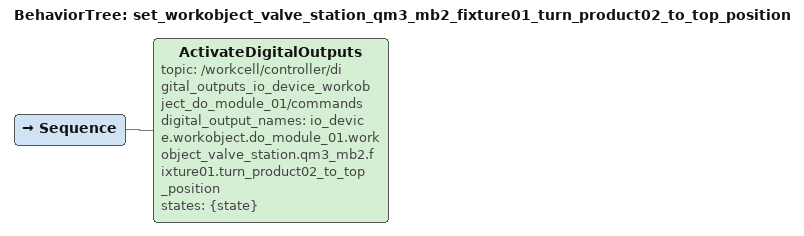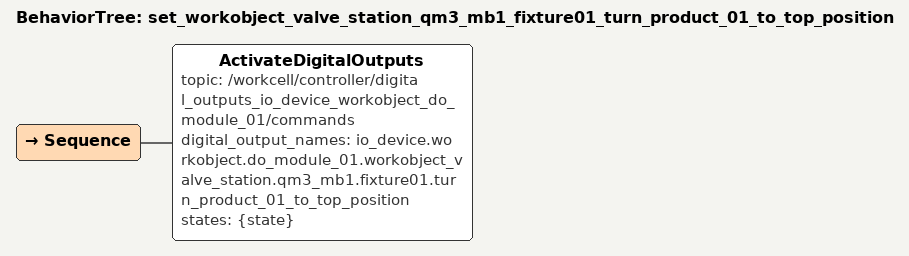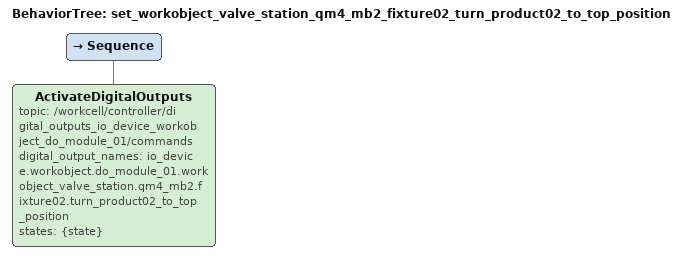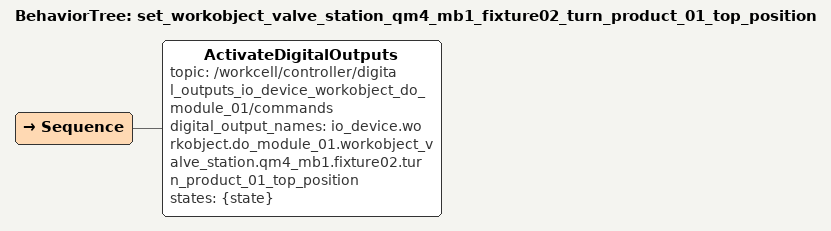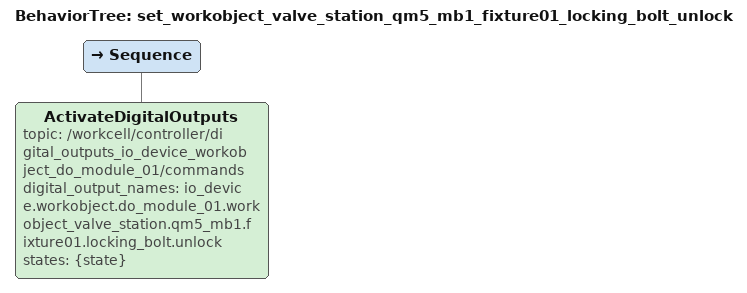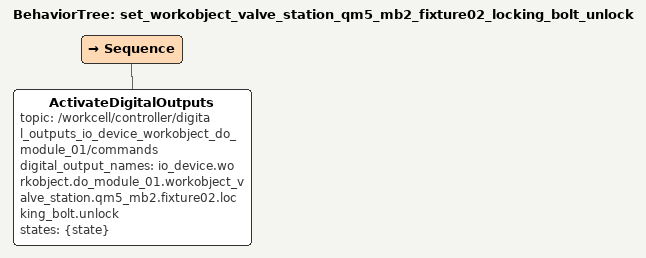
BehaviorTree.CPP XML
<?xml version='1.0' encoding='UTF-8'?>
<root BTCPP_format="4" main_tree_to_execute="set_workobject_valve_station_qm3_mb2_fixture01_turn_product02_to_top_position">
  <BehaviorTree ID="set_workobject_valve_station_qm3_mb2_fixture01_turn_product02_to_top_position">
    <Sequence>
      <ActivateDigitalOutputs topic="/workcell/controller/digital_outputs_io_device_workobject_do_module_01/commands" digital_output_names="io_device.workobject.do_module_01.workobject_valve_station.qm3_mb2.fixture01.turn_product02_to_top_position" states="{state}"/>
    </Sequence>
  </BehaviorTree>
  <BehaviorTree ID="set_workobject_valve_station_qm3_mb1_fixture01_turn_product_01_to_top_position">
    <Sequence>
      <ActivateDigitalOutputs topic="/workcell/controller/digital_outputs_io_device_workobject_do_module_01/commands" digital_output_names="io_device.workobject.do_module_01.workobject_valve_station.qm3_mb1.fixture01.turn_product_01_to_top_position" states="{state}"/>
    </Sequence>
  </BehaviorTree>
  <BehaviorTree ID="set_workobject_valve_station_qm4_mb2_fixture02_turn_product02_to_top_position">
    <Sequence>
      <ActivateDigitalOutputs topic="/workcell/controller/digital_outputs_io_device_workobject_do_module_01/commands" digital_output_names="io_device.workobject.do_module_01.workobject_valve_station.qm4_mb2.fixture02.turn_product02_to_top_position" states="{state}"/>
    </Sequence>
  </BehaviorTree>
  <BehaviorTree ID="set_workobject_valve_station_qm4_mb1_fixture02_turn_product_01_top_position">
    <Sequence>
      <ActivateDigitalOutputs topic="/workcell/controller/digital_outputs_io_device_workobject_do_module_01/commands" digital_output_names="io_device.workobject.do_module_01.workobject_valve_station.qm4_mb1.fixture02.turn_product_01_top_position" states="{state}"/>
    </Sequence>
  </BehaviorTree>
  <BehaviorTree ID="set_workobject_valve_station_qm5_mb1_fixture01_locking_bolt_unlock">
    <Sequence>
      <ActivateDigitalOutputs topic="/workcell/controller/digital_outputs_io_device_workobject_do_module_01/commands" digital_output_names="io_device.workobject.do_module_01.workobject_valve_station.qm5_mb1.fixture01.locking_bolt.unlock" states="{state}"/>
    </Sequence>
  </BehaviorTree>
  <BehaviorTree ID="set_workobject_valve_station_qm5_mb2_fixture02_locking_bolt_unlock">
    <Sequence>
      <ActivateDigitalOutputs topic="/workcell/controller/digital_outputs_io_device_workobject_do_module_01/commands" digital_output_names="io_device.workobject.do_module_01.workobject_valve_station.qm5_mb2.fixture02.locking_bolt.unlock" states="{state}"/>
    </Sequence>
  </BehaviorTree>
</root>
